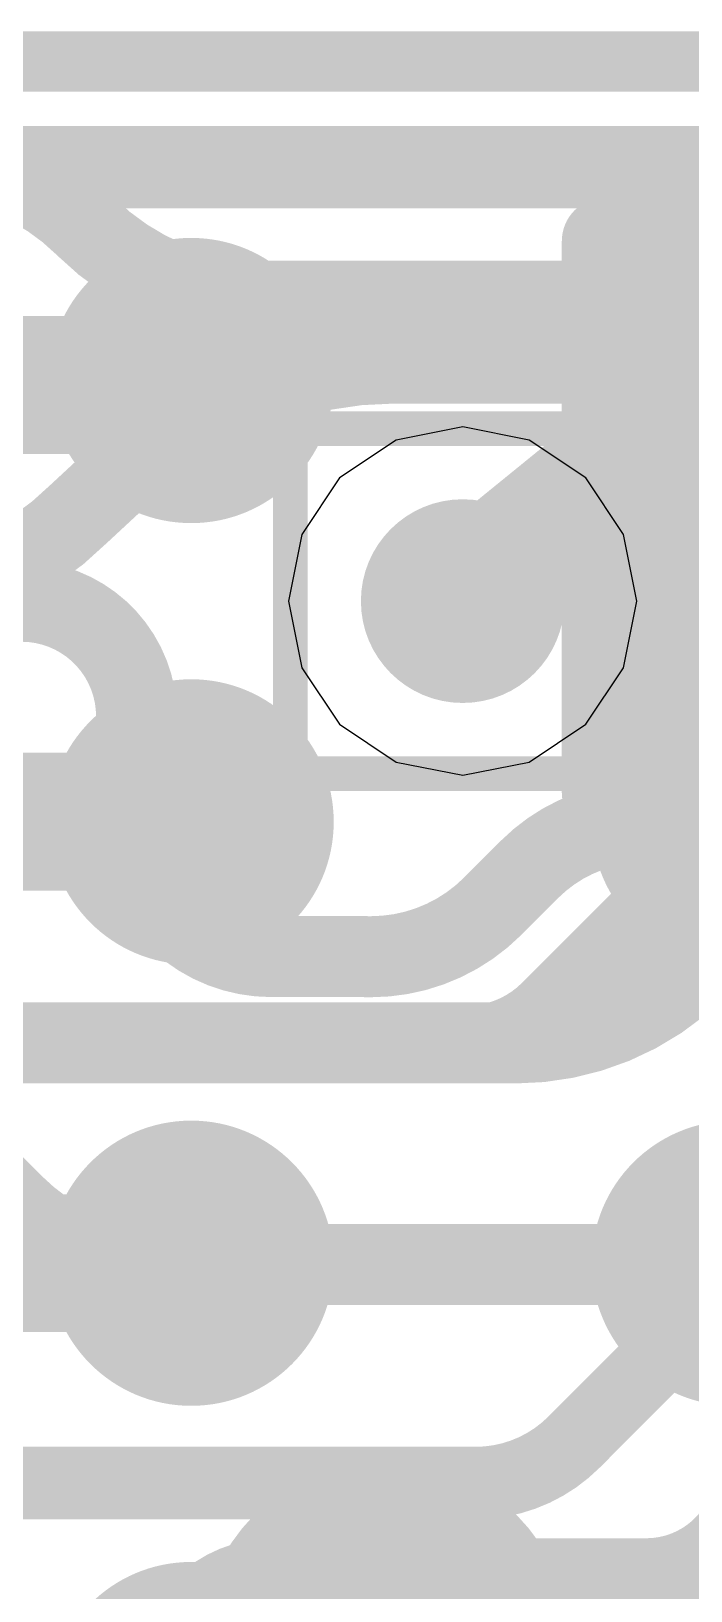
# Model space of a CAD drawing. Header units: inches. Extents: x -6 to 284, y -12 to 154.
# Drawn here: x 69.166 to 70.138, y 5.976 to 8.273 of the extents above; entities that cross this region are included whole.
import ezdxf

# ---------------------------------------------------------------- set-up
doc = ezdxf.new("R2010")
doc.units = ezdxf.units.IN
for name, color, linetype in [('Bottom Layer', 5, 'Continuous'), ('Bottom Overlay', 54, 'Continuous'), ('Bottom Paste', 16, 'Continuous'), ('Bottom Solder', 6, 'Continuous'), ('Drill Drawing', 1, 'Continuous'), ('GND-1', 16, 'Continuous'), ('GND-2', 90, 'Continuous'), ('GND-3', 216, 'Continuous'), ('GND-4', 54, 'Continuous'), ('PWR-1', 156, 'Continuous'), ('PWR-2', 130, 'Continuous'), ('Signal L1', 76, 'Continuous'), ('Signal L2', 6, 'Continuous'), ('Top Layer', 1, 'Continuous'), ('Top Paste', 8, 'Continuous'), ('Top Solder', 216, 'Continuous'), ('Via Holes', 16, 'Continuous')]:
    doc.layers.add(name, color=color, linetype=linetype)

# ---------------------------------------------------------------- blocks, each defined once
blk = doc.blocks.new('C___0402_B_97')
at = {"layer": 'Bottom Layer'}
for points in [[(-0.2413, 0.3175), (-0.2412999999999999, -0.3175), (-0.6985, -0.3175), (-0.6985, 0.3175)], [(0.6985, 0.3175), (0.6985, -0.3175), (0.2413, -0.3175), (0.2412999999999999, 0.3175)]]:
    blk.add_hatch(color=5, dxfattribs=at).paths.add_polyline_path(points)
at = {"layer": 'Bottom Paste'}
for points in [[(-0.2413, 0.3175), (-0.2412999999999999, -0.3175), (-0.6985, -0.3175), (-0.6985, 0.3175)], [(0.6985, 0.3175), (0.6985, -0.3175), (0.2413, -0.3175), (0.2412999999999999, 0.3175)]]:
    blk.add_hatch(color=16, dxfattribs=at).paths.add_polyline_path(points)
at = {"layer": 'Bottom Solder'}
for points in [[(-0.18130012, 0.37749988), (-0.18130012, -0.37749988), (-0.7584998799999999, -0.37749988), (-0.7584998799999999, 0.37749988)], [(0.7584998799999999, 0.37749988), (0.7584998799999999, -0.37749988), (0.18130012, -0.37749988), (0.18130012, 0.37749988)]]:
    blk.add_hatch(color=6, dxfattribs=at).paths.add_polyline_path(points)
at = {"layer": 'Bottom Overlay'}
for points in [[(-0.7874, 0.4064, 0.127, 0.127, 0), (-0.7874, -0.4064, 0.127, 0.127, 0)], [(-0.2794, 0.4064, 0.127, 0.127, 0), (-0.7874, 0.4064, 0.127, 0.127, 0)], [(0.7874, 0.4064, 0.127, 0.127, 0), (0.2794, 0.4064, 0.127, 0.127, 0)], [(0.7874, 0.4064, 0.127, 0.127, 0), (0.7874, -0.4064, 0.127, 0.127, 0)], [(-0.2794, -0.4064, 0.127, 0.127, 0), (-0.7874, -0.4064, 0.127, 0.127, 0)], [(0.7874, -0.4064, 0.127, 0.127, 0), (0.2794, -0.4064, 0.127, 0.127, 0)]]:
    blk.add_lwpolyline(points, format="xyseb", dxfattribs=at)
for points in [[(-0.8191499999999999, 0.4064, 0.0635, 0.0635, 1), (-0.7556499999999999, 0.4064, 0.0635, 0.0635, 1)], [(-0.8191499999999999, 0.4064, 0.0635, 0.0635, 1), (-0.7556499999999999, 0.4064, 0.0635, 0.0635, 1)], [(-0.31115, 0.4064, 0.0635, 0.0635, 1), (-0.24765, 0.4064, 0.0635, 0.0635, 1)], [(0.24765, 0.4064, 0.0635, 0.0635, 1), (0.31115, 0.4064, 0.0635, 0.0635, 1)], [(0.7556499999999999, 0.4064, 0.0635, 0.0635, 1), (0.8191499999999999, 0.4064, 0.0635, 0.0635, 1)], [(0.7556499999999999, 0.4064, 0.0635, 0.0635, 1), (0.8191499999999999, 0.4064, 0.0635, 0.0635, 1)], [(-0.8191499999999999, -0.4064, 0.0635, 0.0635, 1), (-0.7556499999999999, -0.4064, 0.0635, 0.0635, 1)], [(-0.8191499999999999, -0.4064, 0.0635, 0.0635, 1), (-0.7556499999999999, -0.4064, 0.0635, 0.0635, 1)], [(-0.31115, -0.4064, 0.0635, 0.0635, 1), (-0.24765, -0.4064, 0.0635, 0.0635, 1)], [(0.24765, -0.4064, 0.0635, 0.0635, 1), (0.31115, -0.4064, 0.0635, 0.0635, 1)], [(0.7556499999999999, -0.4064, 0.0635, 0.0635, 1), (0.8191499999999999, -0.4064, 0.0635, 0.0635, 1)], [(0.7556499999999999, -0.4064, 0.0635, 0.0635, 1), (0.8191499999999999, -0.4064, 0.0635, 0.0635, 1)]]:
    blk.add_lwpolyline(points, format="xyseb", close=True, dxfattribs=at)
blk = doc.blocks.new('200_WFBGA__10_15__127')
at = {"layer": 'Top Layer'}
h = blk.add_hatch(color=1, dxfattribs=at)
edge = h.paths.add_edge_path()
edge.add_arc((-4.400042, -0.9751059999999999), 0.15999968, 0, 360)
h = blk.add_hatch(color=1, dxfattribs=at)
edge = h.paths.add_edge_path()
edge.add_arc((-3.599942, -0.9751059999999999), 0.15999968, 0, 360)
h = blk.add_hatch(color=1, dxfattribs=at)
edge = h.paths.add_edge_path()
edge.add_arc((-4.400042, -1.625092), 0.15999968, 0, 360)
h = blk.add_hatch(color=1, dxfattribs=at)
edge = h.paths.add_edge_path()
edge.add_arc((-3.599942, -1.625092), 0.15999968, 0, 360)
h = blk.add_hatch(color=1, dxfattribs=at)
edge = h.paths.add_edge_path()
edge.add_arc((-4.400042, -2.275078), 0.15999968, 0, 360)
h = blk.add_hatch(color=1, dxfattribs=at)
edge = h.paths.add_edge_path()
edge.add_arc((-3.599942, -2.275078), 0.15999968, 0, 360)
at = {"layer": 'Top Paste'}
h = blk.add_hatch(color=8, dxfattribs=at)
edge = h.paths.add_edge_path()
edge.add_arc((-4.400042, -0.9751059999999999), 0.15999968, 0, 360)
h = blk.add_hatch(color=8, dxfattribs=at)
edge = h.paths.add_edge_path()
edge.add_arc((-3.599942, -0.9751059999999999), 0.15999968, 0, 360)
h = blk.add_hatch(color=8, dxfattribs=at)
edge = h.paths.add_edge_path()
edge.add_arc((-4.400042, -1.625092), 0.15999968, 0, 360)
h = blk.add_hatch(color=8, dxfattribs=at)
edge = h.paths.add_edge_path()
edge.add_arc((-3.599942, -1.625092), 0.15999968, 0, 360)
h = blk.add_hatch(color=8, dxfattribs=at)
edge = h.paths.add_edge_path()
edge.add_arc((-4.400042, -2.275078), 0.15999968, 0, 360)
h = blk.add_hatch(color=8, dxfattribs=at)
edge = h.paths.add_edge_path()
edge.add_arc((-3.599942, -2.275078), 0.15999968, 0, 360)
at = {"layer": 'Top Solder'}
h = blk.add_hatch(color=216, dxfattribs=at)
edge = h.paths.add_edge_path()
edge.add_arc((-4.400042, -0.9751059999999999), 0.21001228, 0, 360)
h = blk.add_hatch(color=216, dxfattribs=at)
edge = h.paths.add_edge_path()
edge.add_arc((-3.599942, -0.9751059999999999), 0.21001228, 0, 360)
h = blk.add_hatch(color=216, dxfattribs=at)
edge = h.paths.add_edge_path()
edge.add_arc((-4.400042, -1.625092), 0.21001228, 0, 360)
h = blk.add_hatch(color=216, dxfattribs=at)
edge = h.paths.add_edge_path()
edge.add_arc((-3.599942, -1.625092), 0.21001228, 0, 360)
h = blk.add_hatch(color=216, dxfattribs=at)
edge = h.paths.add_edge_path()
edge.add_arc((-4.400042, -2.275078), 0.21001228, 0, 360)
h = blk.add_hatch(color=216, dxfattribs=at)
edge = h.paths.add_edge_path()
edge.add_arc((-3.599942, -2.275078), 0.21001228, 0, 360)
h = blk.add_hatch(color=216, dxfattribs=at)
edge = h.paths.add_edge_path()
edge.add_arc((-4.400042, -2.925064), 0.21001228, 0, 360)
h = blk.add_hatch(color=216, dxfattribs=at)
edge = h.paths.add_edge_path()
edge.add_arc((-3.599942, -2.925064), 0.21001228, 0, 360)

msp = doc.modelspace()

# ---------------------------------------------------------------- hatches: boundary and pattern name
at = {"layer": 'Bottom Layer'}
h = msp.add_hatch(color=5, dxfattribs=at)
edge = h.paths.add_edge_path()
edge.add_arc((69.80183652, 7.43320332), 0.1499997, 0, 360)
at = {"layer": 'GND-1'}
h = msp.add_hatch(color=16, dxfattribs=at)
edge = h.paths.add_edge_path()
edge.add_arc((69.80183652, 7.43320332), 0.1499997, 0, 360)
at = {"layer": 'GND-2'}
h = msp.add_hatch(color=90, dxfattribs=at)
edge = h.paths.add_edge_path()
edge.add_arc((69.80183652, 7.43320332), 0.1499997, 0, 360)
at = {"layer": 'GND-3'}
h = msp.add_hatch(color=216, dxfattribs=at)
edge = h.paths.add_edge_path()
edge.add_arc((69.80183652, 7.43320332), 0.1499997, 0, 360)
at = {"layer": 'GND-4'}
h = msp.add_hatch(color=54, dxfattribs=at)
edge = h.paths.add_edge_path()
edge.add_arc((69.80183652, 7.43320332), 0.1499997, 0, 360)
at = {"layer": 'PWR-1'}
h = msp.add_hatch(color=156, dxfattribs=at)
edge = h.paths.add_edge_path()
edge.add_arc((69.80183652, 7.43320332), 0.1499997, 0, 360)
at = {"layer": 'PWR-2'}
h = msp.add_hatch(color=130, dxfattribs=at)
edge = h.paths.add_edge_path()
edge.add_arc((69.80183652, 7.43320332), 0.1499997, 0, 360)
at = {"layer": 'Signal L1'}
h = msp.add_hatch(color=76, dxfattribs=at)
edge = h.paths.add_edge_path()
edge.add_arc((69.80183652, 7.43320332), 0.1499997, 0, 360)
at = {"layer": 'Signal L2'}
h = msp.add_hatch(color=6, dxfattribs=at)
edge = h.paths.add_edge_path()
edge.add_arc((69.80183652, 7.43320332), 0.1499997, 0, 360)
at = {"layer": 'Top Layer'}
h = msp.add_hatch(color=1, dxfattribs=at)
edge = h.paths.add_edge_path()
edge.add_arc((69.80183652, 7.43320332), 0.1499997, 0, 360)
at = {"layer": 'Via Holes'}
h = msp.add_hatch(color=7, dxfattribs=at)
edge = h.paths.add_edge_path()
edge.add_arc((69.80183652, 7.43320332), 0.07499858, 0, 360)

# ---------------------------------------------------------------- linework, layer by layer
at = {"layer": 'Bottom Layer'}
for points in [[(68.204207, 8.06519342, 0.10668, 0.10668, 0), (71.66983379999999, 8.06519342, 0.10668, 0.10668, 0)], [(70.22733731999999, 6.15465876, 0.10668, 0.10668, -0.4142135623730951), (70.07239732, 5.99971876, 0.10668, 0.10668, 0)], [(69.5228734, 5.68983876, 0.10668, 0.10668, -0.9999999999999999), (69.5228734, 5.99971876, 0.10668, 0.10668, 0)], [(69.5228734, 5.99971876, 0.10668, 0.10668, 0), (70.07239732, 5.99971876, 0.10668, 0.10668, 0)]]:
    msp.add_lwpolyline(points, format="xyseb", dxfattribs=at)
for points in [[(69.4962034, 5.99971876, 0.05333999999999999, 0.05333999999999999, 1), (69.54954339999999, 5.99971876, 0.05333999999999999, 0.05333999999999999, 1)], [(69.4962034, 5.99971876, 0.05333999999999999, 0.05333999999999999, 1), (69.54954339999999, 5.99971876, 0.05333999999999999, 0.05333999999999999, 1)], [(70.04572732, 5.99971876, 0.05333999999999999, 0.05333999999999999, 1), (70.09906732, 5.99971876, 0.05333999999999999, 0.05333999999999999, 1)], [(70.04572732, 5.99971876, 0.05333999999999999, 0.05333999999999999, 1), (70.09906732, 5.99971876, 0.05333999999999999, 0.05333999999999999, 1)]]:
    msp.add_lwpolyline(points, format="xyseb", close=True, dxfattribs=at)
at = {"layer": 'Drill Drawing'}
for points in [[(69.54783652, 7.68720332, 0.0508, 0.0508, 0), (70.05583652, 7.68720332, 0.0508, 0.0508, 0)], [(69.54783652, 7.17920332, 0.0508, 0.0508, 0), (69.54783652, 7.68720332, 0.0508, 0.0508, 0)], [(70.05583652, 7.17920332, 0.0508, 0.0508, 0), (70.05583652, 7.68720332, 0.0508, 0.0508, 0)], [(69.54783652, 7.17920332, 0.0508, 0.0508, 0), (70.05583652, 7.17920332, 0.0508, 0.0508, 0)]]:
    msp.add_lwpolyline(points, format="xyseb", dxfattribs=at)
for points in [[(69.53513652, 7.68720332, 0.0254, 0.0254, 1), (69.56053652, 7.68720332, 0.0254, 0.0254, 1)], [(69.53513652, 7.68720332, 0.0254, 0.0254, 1), (69.56053652, 7.68720332, 0.0254, 0.0254, 1)], [(70.04313651999999, 7.68720332, 0.0254, 0.0254, 1), (70.06853652, 7.68720332, 0.0254, 0.0254, 1)], [(70.04313651999999, 7.68720332, 0.0254, 0.0254, 1), (70.06853652, 7.68720332, 0.0254, 0.0254, 1)], [(69.53513652, 7.17920332, 0.0254, 0.0254, 1), (69.56053652, 7.17920332, 0.0254, 0.0254, 1)], [(69.53513652, 7.17920332, 0.0254, 0.0254, 1), (69.56053652, 7.17920332, 0.0254, 0.0254, 1)], [(70.04313651999999, 7.17920332, 0.0254, 0.0254, 1), (70.06853652, 7.17920332, 0.0254, 0.0254, 1)], [(70.04313651999999, 7.17920332, 0.0254, 0.0254, 1), (70.06853652, 7.17920332, 0.0254, 0.0254, 1)]]:
    msp.add_lwpolyline(points, format="xyseb", close=True, dxfattribs=at)
at = {"layer": 'PWR-1'}
for p, q in [((69.80183652, 7.689733159999999), (69.70366806, 7.670205639999999)), ((69.90000497999999, 7.670205639999999), (69.80183652, 7.689733159999999)), ((69.70366806, 7.670205639999999), (69.62044242, 7.614597419999999)), ((69.98323062, 7.614597419999999), (69.90000497999999, 7.670205639999999)), ((69.62044242, 7.614597419999999), (69.56483419999999, 7.53137178)), ((70.03883884, 7.53137178), (69.98323062, 7.614597419999999)), ((69.56483419999999, 7.53137178), (69.54530668, 7.43320332)), ((70.05836636000001, 7.43320332), (70.03883884, 7.53137178)), ((69.54530668, 7.43320332), (69.56483419999999, 7.335034859999999)), ((70.03883884, 7.335034859999999), (70.05836636000001, 7.43320332)), ((69.56483419999999, 7.335034859999999), (69.62044242, 7.251809219999999)), ((69.98323062, 7.251809219999999), (70.03883884, 7.335034859999999)), ((69.62044242, 7.251809219999999), (69.70366806, 7.196200999999999)), ((69.90000497999999, 7.196200999999999), (69.98323062, 7.251809219999999)), ((69.70366806, 7.196200999999999), (69.80183652, 7.17667348)), ((69.80183652, 7.17667348), (69.90000497999999, 7.196200999999999))]:
    msp.add_line(p, q, dxfattribs=at)
at = {"layer": 'PWR-2'}
for p, q in [((69.80183652, 7.689733159999999), (69.70366806, 7.670205639999999)), ((69.90000497999999, 7.670205639999999), (69.80183652, 7.689733159999999)), ((69.70366806, 7.670205639999999), (69.62044242, 7.614597419999999)), ((69.98323062, 7.614597419999999), (69.90000497999999, 7.670205639999999)), ((69.62044242, 7.614597419999999), (69.56483419999999, 7.53137178)), ((70.03883884, 7.53137178), (69.98323062, 7.614597419999999)), ((69.56483419999999, 7.53137178), (69.54530668, 7.43320332)), ((70.05836636000001, 7.43320332), (70.03883884, 7.53137178)), ((69.54530668, 7.43320332), (69.56483419999999, 7.335034859999999)), ((70.03883884, 7.335034859999999), (70.05836636000001, 7.43320332)), ((69.56483419999999, 7.335034859999999), (69.62044242, 7.251809219999999)), ((69.98323062, 7.251809219999999), (70.03883884, 7.335034859999999)), ((69.62044242, 7.251809219999999), (69.70366806, 7.196200999999999)), ((69.90000497999999, 7.196200999999999), (69.98323062, 7.251809219999999)), ((69.70366806, 7.196200999999999), (69.80183652, 7.17667348)), ((69.80183652, 7.17667348), (69.90000497999999, 7.196200999999999))]:
    msp.add_line(p, q, dxfattribs=at)
at = {"layer": 'Signal L1'}
for points in [[(69.0091076, 8.083311239999999, 0.11938, 0.11938, -0.1977446999189517), (69.24465196, 7.98635944, 0.11938, 0.11938, 0)], [(69.2461404, 7.98487354, 0.11938, 0.11938, -0.001379276104510278), (69.24464942, 7.986356900000001, 0.11938, 0.11938, 0)], [(69.51420438, 7.87470358, 0.11938, 0.11938, -0.1974789119334102), (69.2461404, 7.98487354, 0.11938, 0.11938, 0)], [(69.51420438, 7.87470358, 0.11938, 0.11938, 0), (74.4967776, 7.87470358, 0.11938, 0.11938, 0)], [(65.90653316, 7.43306108, 0.11938, 0.11938, 0), (69.15180226, 7.43306108, 0.11938, 0.11938, 0)], [(69.15180226, 7.43306108, 0.11938, 0.11938, -0.4142135623730951), (69.32130154, 7.263561800000001, 0.11938, 0.11938, 0)], [(69.32130154, 7.1082027, 0.11938, 0.11938, 0), (69.32130154, 7.263561800000001, 0.11938, 0.11938, 0)], [(69.51976189999999, 6.909742339999999, 0.11938, 0.11938, -0.4142135623730951), (69.32130154, 7.1082027, 0.11938, 0.11938, 0)], [(69.9005206, 7.03829936, 0.11938, 0.11938, -0.198912367379658), (70.06785834, 7.10761342, 0.11938, 0.11938, 0)], [(70.06785834, 7.10761342, 0.11938, 0.11938, 0), (72.53544294, 7.10761342, 0.11938, 0.11938, 0)], [(69.84610871999999, 6.983887479999999, 0.11938, 0.11938, 0), (69.9005206, 7.03829936, 0.11938, 0.11938, 0)], [(69.84610871999999, 6.983887479999999, 0.11938, 0.11938, -0.198912367379658), (69.66650532, 6.90949342, 0.11938, 0.11938, 0)], [(69.51976189999999, 6.909742339999999, 0.11938, 0.11938, 0), (69.65341416, 6.909742339999999, 0.11938, 0.11938, 0)], [(69.66650532, 6.90949342, 0.11938, 0.11938, -0.009483838577298), (69.65341416, 6.909742339999999, 0.11938, 0.11938, 0)], [(69.01390312, 6.670034919999999, 0.11938, 0.11938, 0), (69.14165242, 6.542285619999999, 0.11938, 0.11938, 0)], [(69.34973938, 6.456093259999999, 0.11938, 0.11938, -0.198912367379658), (69.14165242, 6.542285619999999, 0.11938, 0.11938, 0)], [(69.34973938, 6.456093259999999, 0.11938, 0.11938, 0), (72.41963926, 6.456093259999999, 0.11938, 0.11938, 0)], [(69.3174382, 5.8080275, 0.11938, 0.11938, -0.198912367379658), (69.02635928, 5.928596219999999, 0.11938, 0.11938, 0)]]:
    msp.add_lwpolyline(points, format="xyseb", dxfattribs=at)
for points in [[(69.21480442, 7.986356900000001, 0.05969, 0.05969, 1), (69.27449442, 7.986356900000001, 0.05969, 0.05969, 1)], [(69.21480696, 7.98635944, 0.05969, 0.05969, 1), (69.27449696, 7.98635944, 0.05969, 0.05969, 1)], [(69.21629539999999, 7.98487354, 0.05969, 0.05969, 1), (69.2759854, 7.98487354, 0.05969, 0.05969, 1)], [(69.21629539999999, 7.98487354, 0.05969, 0.05969, 1), (69.2759854, 7.98487354, 0.05969, 0.05969, 1)], [(69.48435938, 7.87470358, 0.05969, 0.05969, 1), (69.54404937999999, 7.87470358, 0.05969, 0.05969, 1)], [(69.48435938, 7.87470358, 0.05969, 0.05969, 1), (69.54404937999999, 7.87470358, 0.05969, 0.05969, 1)], [(69.12195725999999, 7.43306108, 0.05969, 0.05969, 1), (69.18164726, 7.43306108, 0.05969, 0.05969, 1)], [(69.12195725999999, 7.43306108, 0.05969, 0.05969, 1), (69.18164726, 7.43306108, 0.05969, 0.05969, 1)], [(69.29145654, 7.263561800000001, 0.05969, 0.05969, 1), (69.35114654, 7.263561800000001, 0.05969, 0.05969, 1)], [(69.29145654, 7.263561800000001, 0.05969, 0.05969, 1), (69.35114654, 7.263561800000001, 0.05969, 0.05969, 1)], [(69.29145654, 7.1082027, 0.05969, 0.05969, 1), (69.35114654, 7.1082027, 0.05969, 0.05969, 1)], [(69.29145654, 7.1082027, 0.05969, 0.05969, 1), (69.35114654, 7.1082027, 0.05969, 0.05969, 1)], [(70.03801334, 7.10761342, 0.05969, 0.05969, 1), (70.09770334, 7.10761342, 0.05969, 0.05969, 1)], [(70.03801334, 7.10761342, 0.05969, 0.05969, 1), (70.09770334, 7.10761342, 0.05969, 0.05969, 1)], [(69.8706756, 7.03829936, 0.05969, 0.05969, 1), (69.93036559999999, 7.03829936, 0.05969, 0.05969, 1)], [(69.8706756, 7.03829936, 0.05969, 0.05969, 1), (69.93036559999999, 7.03829936, 0.05969, 0.05969, 1)], [(69.81626372, 6.983887479999999, 0.05969, 0.05969, 1), (69.87595372, 6.983887479999999, 0.05969, 0.05969, 1)], [(69.81626372, 6.983887479999999, 0.05969, 0.05969, 1), (69.87595372, 6.983887479999999, 0.05969, 0.05969, 1)], [(69.4899169, 6.909742339999999, 0.05969, 0.05969, 1), (69.54960689999999, 6.909742339999999, 0.05969, 0.05969, 1)], [(69.4899169, 6.909742339999999, 0.05969, 0.05969, 1), (69.54960689999999, 6.909742339999999, 0.05969, 0.05969, 1)], [(69.62356915999999, 6.909742339999999, 0.05969, 0.05969, 1), (69.68325915999999, 6.909742339999999, 0.05969, 0.05969, 1)], [(69.62356915999999, 6.909742339999999, 0.05969, 0.05969, 1), (69.68325915999999, 6.909742339999999, 0.05969, 0.05969, 1)], [(69.63666032, 6.90949342, 0.05969, 0.05969, 1), (69.69635032, 6.90949342, 0.05969, 0.05969, 1)], [(69.63666032, 6.90949342, 0.05969, 0.05969, 1), (69.69635032, 6.90949342, 0.05969, 0.05969, 1)], [(69.11180742, 6.542285619999999, 0.05969, 0.05969, 1), (69.17149742, 6.542285619999999, 0.05969, 0.05969, 1)], [(69.11180742, 6.542285619999999, 0.05969, 0.05969, 1), (69.17149742, 6.542285619999999, 0.05969, 0.05969, 1)], [(69.31989438, 6.456093259999999, 0.05969, 0.05969, 1), (69.37958438, 6.456093259999999, 0.05969, 0.05969, 1)], [(69.31989438, 6.456093259999999, 0.05969, 0.05969, 1), (69.37958438, 6.456093259999999, 0.05969, 0.05969, 1)]]:
    msp.add_lwpolyline(points, format="xyseb", close=True, dxfattribs=at)
at = {"layer": 'Signal L2'}
for points in [[(63.07165948, 8.07338238, 0.11938, 0.11938, 0), (77.88385236, 8.07338238, 0.11938, 0.11938, 0)], [(69.45403685999999, 7.723065579999999, 0.11938, 0.11938, -0.1222814458628356), (69.69825277999999, 7.78370046, 0.11938, 0.11938, 0)], [(69.69825277999999, 7.78369792, 0.11938, 0.11938, 0), (77.23335836, 7.78369792, 0.11938, 0.11938, 0)], [(69.23802764, 7.5635612, 0.11938, 0.11938, -0.07480959656638739), (69.45403685999999, 7.723065579999999, 0.11938, 0.11938, 0)], [(69.23755519999999, 7.563088759999999, 0.11938, 0.11938, -0.1985224156909201), (68.92297366, 7.43306108, 0.11938, 0.11938, 0)], [(69.23802764, 7.5635612, 0.11938, 0.11938, -0.0003751380268737842), (69.23755519999999, 7.563088759999999, 0.11938, 0.11938, 0)], [(70.14827728, 6.89393338, 0.11938, 0.11938, 0), (70.26008807999999, 7.005744180000001, 0.11938, 0.11938, 0)], [(70.14827728, 6.89393338, 0.11938, 0.11938, -0.1987644589970465), (69.87902204, 6.78249342, 0.11938, 0.11938, 0)], [(68.5436526, 6.78249342, 0.11938, 0.11938, 0), (69.87902204, 6.78249342, 0.11938, 0.11938, 0)], [(69.4746261, 5.89453736, 0.11938, 0.11938, -0.9999999999999999), (69.9013461, 5.89453736, 0.11938, 0.11938, 0)]]:
    msp.add_lwpolyline(points, format="xyseb", dxfattribs=at)
for points in [[(69.66840778, 7.78370046, 0.05969, 0.05969, 1), (69.72809778, 7.78370046, 0.05969, 0.05969, 1)], [(69.66840778, 7.78369792, 0.05969, 0.05969, 1), (69.72809778, 7.78369792, 0.05969, 0.05969, 1)], [(69.42419186, 7.723065579999999, 0.05969, 0.05969, 1), (69.48388186, 7.723065579999999, 0.05969, 0.05969, 1)], [(69.42419186, 7.723065579999999, 0.05969, 0.05969, 1), (69.48388186, 7.723065579999999, 0.05969, 0.05969, 1)], [(69.2077102, 7.563088759999999, 0.05969, 0.05969, 1), (69.2674002, 7.563088759999999, 0.05969, 0.05969, 1)], [(69.2077102, 7.563088759999999, 0.05969, 0.05969, 1), (69.2674002, 7.563088759999999, 0.05969, 0.05969, 1)], [(69.20818264, 7.5635612, 0.05969, 0.05969, 1), (69.26787264, 7.5635612, 0.05969, 0.05969, 1)], [(69.20818264, 7.5635612, 0.05969, 0.05969, 1), (69.26787264, 7.5635612, 0.05969, 0.05969, 1)], [(70.11843228, 6.89393338, 0.05969, 0.05969, 1), (70.17812228, 6.89393338, 0.05969, 0.05969, 1)], [(70.11843228, 6.89393338, 0.05969, 0.05969, 1), (70.17812228, 6.89393338, 0.05969, 0.05969, 1)], [(69.84917704, 6.78249342, 0.05969, 0.05969, 1), (69.90886703999999, 6.78249342, 0.05969, 0.05969, 1)], [(69.84917704, 6.78249342, 0.05969, 0.05969, 1), (69.90886703999999, 6.78249342, 0.05969, 0.05969, 1)]]:
    msp.add_lwpolyline(points, format="xyseb", close=True, dxfattribs=at)
at = {"layer": 'Top Layer'}
for points in [[(68.44355374, 8.22809886, 0.08889999999999999, 0.08889999999999999, 0), (70.34843943999999, 8.22809886, 0.08889999999999999, 0.08889999999999999, 0)], [(69.39490565999999, 7.751272279999999, 0.2032, 0.2032, 0), (69.40183732, 7.75820394, 0.2032, 0.2032, 0)], [(69.80183652, 7.43320332, 0.2032, 0.2032, 0), (70.20183826, 7.75820394, 0.2032, 0.2032, 0)], [(68.85701494, 7.751272279999999, 0.2032, 0.2032, 0), (69.39490565999999, 7.751272279999999, 0.2032, 0.2032, 0)], [(68.60064512, 7.1082027, 0.2032, 0.2032, 0), (69.40183732, 7.1082027, 0.2032, 0.2032, 0)], [(69.92672578, 6.8330826, 0.10668, 0.10668, 0), (70.20183571999999, 7.108192539999999, 0.10668, 0.10668, 0)], [(69.92672578, 6.8330826, 0.10668, 0.10668, -0.1989151595419214), (69.80851418, 6.784116479999999, 0.10668, 0.10668, 0)], [(68.51581166, 6.784116479999999, 0.10668, 0.10668, 0), (69.80851418, 6.784116479999999, 0.10668, 0.10668, 0)], [(68.54984511999999, 6.458201459999999, 0.2032, 0.2032, 0), (69.40183732, 6.458201459999999, 0.2032, 0.2032, 0)], [(69.96598148, 6.19473742, 0.10668, 0.10668, 0), (70.22791643999999, 6.456672379999999, 0.10668, 0.10668, 0)], [(69.96598148, 6.19473742, 0.10668, 0.10668, -0.1997605923165204), (69.82046233999999, 6.1344048, 0.10668, 0.10668, 0)], [(68.31973382, 6.13440734, 0.10668, 0.10668, 0), (69.82046233999999, 6.1344048, 0.10668, 0.10668, 0)]]:
    msp.add_lwpolyline(points, format="xyseb", dxfattribs=at)
for points in [[(69.35103731999999, 7.75820394, 0.1016, 0.1016, 1), (69.45263732, 7.75820394, 0.1016, 0.1016, 1)], [(70.15103825999999, 7.75820394, 0.1016, 0.1016, 1), (70.25263826, 7.75820394, 0.1016, 0.1016, 1)], [(69.34410566, 7.751272279999999, 0.1016, 0.1016, 1), (69.44570566, 7.751272279999999, 0.1016, 0.1016, 1)], [(69.34410566, 7.751272279999999, 0.1016, 0.1016, 1), (69.44570566, 7.751272279999999, 0.1016, 0.1016, 1)], [(69.75103652, 7.43320332, 0.1016, 0.1016, 1), (69.85263652, 7.43320332, 0.1016, 0.1016, 1)], [(69.35103731999999, 7.1082027, 0.1016, 0.1016, 1), (69.45263732, 7.1082027, 0.1016, 0.1016, 1)], [(69.90005578, 6.8330826, 0.05333999999999999, 0.05333999999999999, 1), (69.95339578000001, 6.8330826, 0.05333999999999999, 0.05333999999999999, 1)], [(69.90005578, 6.8330826, 0.05333999999999999, 0.05333999999999999, 1), (69.95339578000001, 6.8330826, 0.05333999999999999, 0.05333999999999999, 1)], [(69.78184418, 6.784116479999999, 0.05333999999999999, 0.05333999999999999, 1), (69.83518417999998, 6.784116479999999, 0.05333999999999999, 0.05333999999999999, 1)], [(69.78184418, 6.784116479999999, 0.05333999999999999, 0.05333999999999999, 1), (69.83518417999998, 6.784116479999999, 0.05333999999999999, 0.05333999999999999, 1)], [(69.35103731999999, 6.458201459999999, 0.1016, 0.1016, 1), (69.45263732, 6.458201459999999, 0.1016, 0.1016, 1)], [(69.93931148, 6.19473742, 0.05333999999999999, 0.05333999999999999, 1), (69.99265147999999, 6.19473742, 0.05333999999999999, 0.05333999999999999, 1)], [(69.93931148, 6.19473742, 0.05333999999999999, 0.05333999999999999, 1), (69.99265147999999, 6.19473742, 0.05333999999999999, 0.05333999999999999, 1)], [(69.79379234, 6.1344048, 0.05333999999999999, 0.05333999999999999, 1), (69.84713234, 6.1344048, 0.05333999999999999, 0.05333999999999999, 1)], [(69.79379234, 6.1344048, 0.05333999999999999, 0.05333999999999999, 1), (69.84713234, 6.1344048, 0.05333999999999999, 0.05333999999999999, 1)]]:
    msp.add_lwpolyline(points, format="xyseb", close=True, dxfattribs=at)

# ---------------------------------------------------------------- block references
msp.add_blockref('200_WFBGA__10_15__127', (73.80183613999999, 8.7331931))
at = {"rotation": 180}
msp.add_blockref('C___0402_B_97', (70.79883731999999, 7.55721628), dxfattribs=at)

doc.saveas('drawing.dxf')
